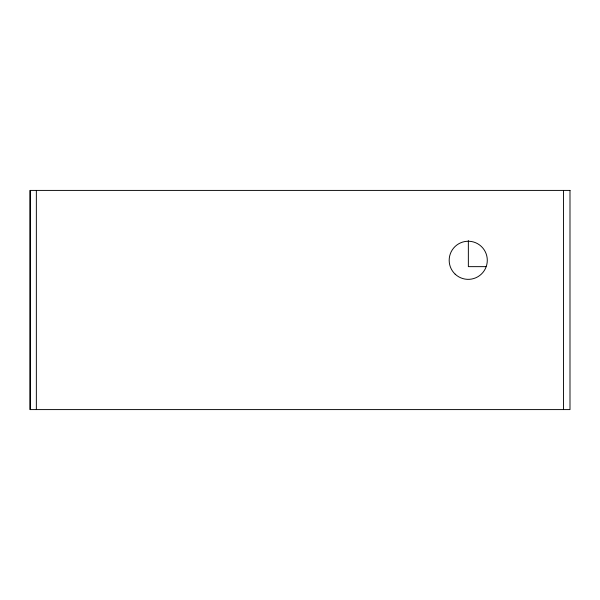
<?xml version="1.0" encoding="UTF-8"?>
<svg xmlns="http://www.w3.org/2000/svg" width="600" height="600" viewBox="0 0 600 600"><rect width="100%" height="100%" fill="white"/><g stroke="black" fill="none" stroke-linecap="round" stroke-linejoin="round"><path stroke-width="0.9" d="M485.955 266.647L468.353 266.647L468.353 240.615M563.528 190.41L563.528 409.59M36.352 190.41L36.352 409.59M30.277 190.41L30.277 409.59M570 190.41L30 190.41L30 409.59L570 409.59L569.993 190.41M455.175 274.178A19.058 19.058 0 0 0 486.787 264.66A19.058 19.058 0 0 0 462.743 242.048A19.058 19.058 0 0 0 455.175 274.178"/></g></svg>
